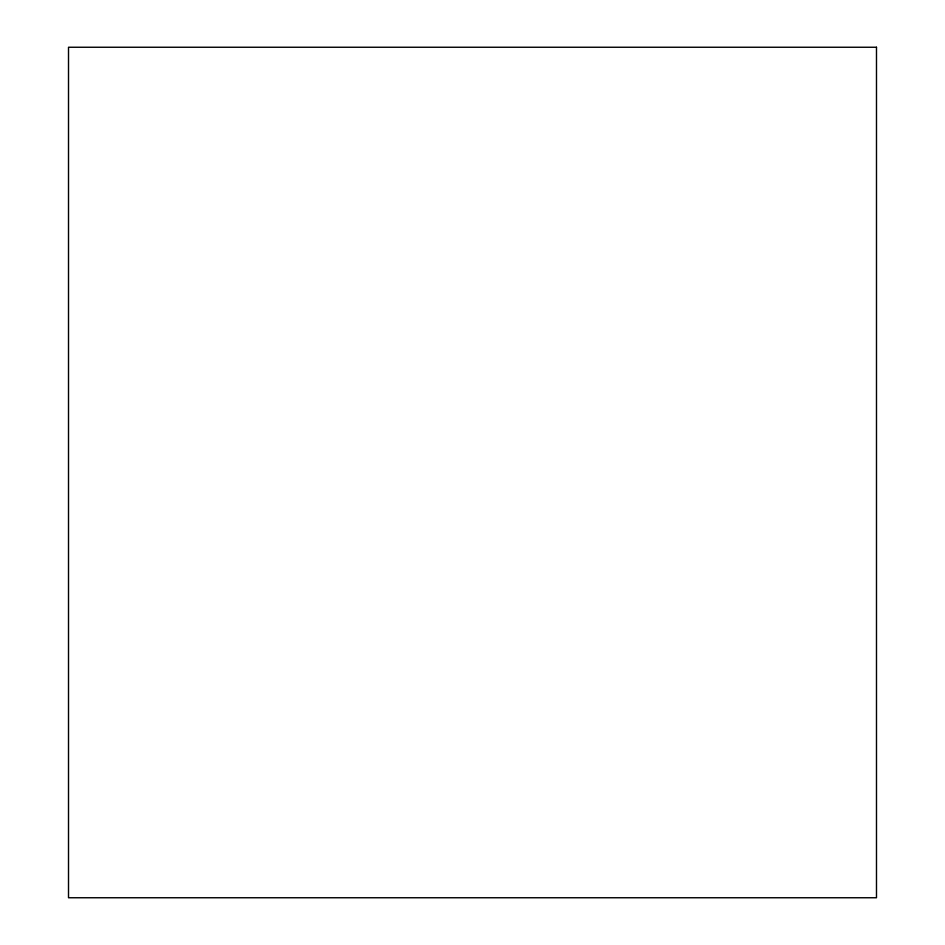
<?xml version="1.0" encoding="UTF-8"?>
<svg xmlns="http://www.w3.org/2000/svg" width="945" height="945" viewBox="0 0 945 945"><rect width="100%" height="100%" fill="white"/><g stroke="black" fill="none" stroke-linecap="round" stroke-linejoin="round"><path stroke-width="1.42" d="M876.487 47.25L68.512 47.25L68.512 897.75L876.487 897.75L876.487 47.25"/></g></svg>
